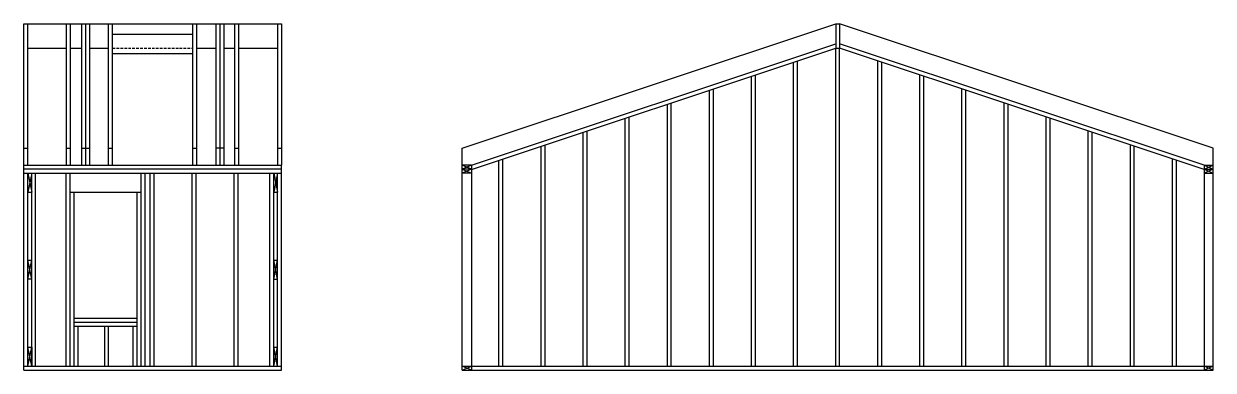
# Model space of a CAD drawing. Header units: inches. Extents: x -333 to 779, y -308 to 546.
# Drawn here: x 326.7 to 778.8, y 152.6 to 284.4 of the extents above; entities that cross this region are included whole.
import ezdxf

# ---------------------------------------------------------------- set-up
doc = ezdxf.new("R2010")
doc.units = ezdxf.units.IN
doc.header["$MEASUREMENT"] = 0
doc.linetypes.add('DASHEDX2', pattern=[1.5, 1, -0.5])
doc.layers.add('Hidden Line', color=7, linetype='DASHEDX2')

msp = doc.modelspace()

# ---------------------------------------------------------------- linework, layer by layer
for p, q in [((326.69, 284.37), (424.69, 284.37)), ((326.69, 230.56), (326.69, 284.37)), ((328.19, 230.56), (328.19, 284.37)), ((342.94, 230.56), (342.94, 284.37)), ((344.44, 230.56), (344.44, 284.37)), ((348.69, 284.37), (348.69, 230.56)), ((350.19, 284.37), (350.19, 230.56)), ((351.69, 284.37), (351.69, 230.56)), ((358.94, 230.56), (358.94, 284.37)), ((360.44, 230.56), (360.44, 284.37)), ((360.44, 280.37), (390.94, 280.37)), ((390.94, 230.56), (390.94, 284.37)), ((392.44, 230.56), (392.44, 284.37)), ((399.69, 284.37), (399.69, 230.56)), ((401.19, 284.37), (401.19, 230.56)), ((402.69, 284.37), (402.69, 230.56)), ((406.94, 230.56), (406.94, 284.37)), ((408.44, 230.56), (408.44, 284.37)), ((423.19, 284.37), (423.19, 230.56)), ((424.69, 284.37), (424.69, 230.56)), ((493.33, 237.04), (635.33, 284.37)), ((635.33, 284.37), (635.33, 275.12)), ((635.33, 284.37), (636.83, 284.37)), ((778.83, 237.04), (636.83, 284.37)), ((636.83, 284.37), (636.83, 275.12)), ((496.83, 230.56), (635.33, 276.73)), ((775.33, 230.56), (636.83, 276.73)), ((328.19, 275.12), (342.94, 275.12)), ((344.44, 275.12), (348.69, 275.12)), ((351.69, 275.12), (358.94, 275.12)), ((360.44, 273.12), (390.94, 273.12)), ((392.44, 275.12), (399.69, 275.12)), ((402.69, 275.12), (406.94, 275.12)), ((408.44, 275.12), (423.19, 275.12)), ((496.83, 228.98), (635.33, 275.15)), ((635.33, 154.06), (635.33, 275.12)), ((635.33, 275.12), (636.83, 275.12)), ((775.33, 228.98), (636.83, 275.15)), ((636.83, 154.06), (636.83, 275.12)), ((619.33, 154.06), (619.33, 269.81)), ((620.83, 154.06), (620.83, 270.31)), ((651.33, 154.06), (651.33, 270.31)), ((652.83, 154.06), (652.83, 269.81)), ((603.33, 154.06), (603.33, 264.48)), ((604.83, 154.06), (604.83, 264.98)), ((667.33, 154.06), (667.33, 264.98)), ((668.83, 154.06), (668.83, 264.48)), ((587.33, 154.06), (587.33, 259.15)), ((588.83, 154.06), (588.83, 259.65)), ((683.33, 154.06), (683.33, 259.65)), ((684.83, 154.06), (684.83, 259.15)), ((571.33, 154.06), (571.33, 253.81)), ((572.83, 154.06), (572.83, 254.31)), ((699.33, 154.06), (699.33, 254.31)), ((700.83, 154.06), (700.83, 253.81)), ((556.83, 154.06), (556.83, 248.98)), ((715.33, 154.06), (715.33, 248.98)), ((555.33, 154.06), (555.33, 248.48)), ((716.83, 154.06), (716.83, 248.48)), ((539.33, 154.06), (539.33, 243.15)), ((540.83, 154.06), (540.83, 243.65)), ((731.33, 154.06), (731.33, 243.65)), ((732.83, 154.06), (732.83, 243.15)), ((326.69, 237.04), (328.19, 237.04)), ((342.94, 237.04), (344.44, 237.04)), ((348.69, 237.04), (351.69, 237.04)), ((358.94, 237.04), (360.44, 237.04)), ((390.94, 237.04), (392.44, 237.04)), ((402.69, 237.04), (399.69, 237.04)), ((406.94, 237.04), (408.44, 237.04)), ((423.19, 237.04), (424.69, 237.04)), ((493.33, 230.56), (493.33, 237.04)), ((523.33, 154.06), (523.33, 237.81)), ((524.83, 154.06), (524.83, 238.31)), ((747.33, 154.06), (747.33, 238.31)), ((748.83, 154.06), (748.83, 237.81)), ((778.83, 230.56), (778.83, 237.04)), ((507.33, 154.06), (507.33, 232.48)), ((508.83, 154.06), (508.83, 232.98)), ((763.33, 154.06), (763.33, 232.98)), ((764.83, 154.06), (764.83, 232.48)), ((326.69, 230.56), (424.69, 230.56)), ((326.69, 152.56), (326.69, 230.56)), ((424.69, 229.06), (326.69, 229.06)), ((326.69, 227.56), (424.69, 227.56)), ((328.19, 227.56), (329.69, 220.31)), ((329.69, 227.56), (328.19, 220.31)), ((328.19, 154.06), (328.19, 227.56)), ((329.69, 220.31), (329.69, 227.56)), ((329.69, 154.06), (329.69, 227.56)), ((331.19, 154.06), (331.19, 227.56)), ((342.69, 227.56), (342.69, 154.06)), ((344.19, 227.56), (344.19, 154.06)), ((371.19, 227.56), (371.19, 154.06)), ((372.69, 227.56), (372.69, 154.06)), ((374.69, 154.06), (374.69, 227.56)), ((376.19, 154.06), (376.19, 227.56)), ((390.69, 154.06), (390.69, 227.56)), ((392.19, 154.06), (392.19, 227.56)), ((406.69, 154.06), (406.69, 227.56)), ((408.19, 154.06), (408.19, 227.56)), ((420.19, 154.06), (420.19, 227.56)), ((423.19, 227.56), (421.69, 220.31)), ((421.69, 227.56), (423.19, 220.31)), ((421.69, 154.06), (421.69, 227.56)), ((423.19, 154.06), (423.19, 227.56)), ((424.69, 152.56), (424.69, 230.56)), ((493.33, 152.56), (493.33, 230.56)), ((496.83, 230.56), (493.33, 230.56)), ((496.83, 230.56), (493.33, 229.06)), ((496.83, 229.06), (493.33, 230.56)), ((496.83, 229.06), (493.33, 229.06)), ((493.33, 229.06), (496.83, 227.56)), ((496.83, 229.06), (493.33, 227.56)), ((496.83, 227.56), (493.33, 227.56)), ((496.83, 230.56), (496.83, 152.56)), ((775.33, 230.56), (778.83, 229.06)), ((775.33, 229.06), (778.83, 230.56)), ((775.33, 230.56), (775.33, 152.56)), ((775.33, 230.56), (778.83, 230.56)), ((775.33, 229.06), (778.83, 229.06)), ((778.83, 229.06), (775.33, 227.56)), ((775.33, 229.06), (778.83, 227.56)), ((775.33, 227.56), (778.83, 227.56)), ((778.83, 152.56), (778.83, 230.56)), ((328.19, 220.31), (329.69, 220.31)), ((344.19, 220.31), (371.19, 220.31)), ((345.69, 220.31), (345.69, 154.06)), ((369.69, 220.31), (369.69, 154.06)), ((421.69, 220.31), (423.19, 220.31)), ((328.19, 187.19), (329.69, 194.44)), ((329.69, 187.19), (328.19, 194.44)), ((328.19, 194.44), (329.69, 194.44)), ((421.69, 187.19), (423.19, 194.44)), ((423.19, 187.19), (421.69, 194.44)), ((421.69, 194.44), (423.19, 194.44)), ((329.69, 187.19), (328.19, 187.19)), ((421.69, 187.19), (423.19, 187.19)), ((345.69, 172.31), (369.69, 172.31)), ((345.69, 170.81), (369.69, 170.81)), ((345.69, 169.31), (369.69, 169.31)), ((347.19, 169.31), (347.19, 154.06)), ((357.44, 154.06), (357.44, 169.31)), ((358.94, 154.06), (358.94, 169.31)), ((368.19, 169.31), (368.19, 154.06)), ((328.19, 161.31), (329.69, 161.31)), ((328.19, 154.06), (329.69, 161.31)), ((329.69, 154.06), (328.19, 161.31)), ((329.69, 161.31), (329.69, 154.06)), ((423.19, 154.06), (421.69, 161.31)), ((421.69, 154.06), (423.19, 161.31)), ((421.69, 161.31), (423.19, 161.31)), ((326.69, 154.06), (424.69, 154.06)), ((493.33, 154.06), (778.83, 154.06)), ((493.33, 152.56), (496.83, 154.06)), ((496.83, 152.56), (493.33, 154.06)), ((778.83, 154.06), (775.33, 152.56)), ((778.83, 152.56), (775.33, 154.06)), ((326.69, 152.56), (424.69, 152.56)), ((493.33, 152.56), (778.83, 152.56))]:
    msp.add_line(p, q)
at = {"layer": 'Hidden Line'}
msp.add_line((360.44, 275.12), (390.94, 275.12), dxfattribs=at)

doc.saveas('drawing.dxf')
